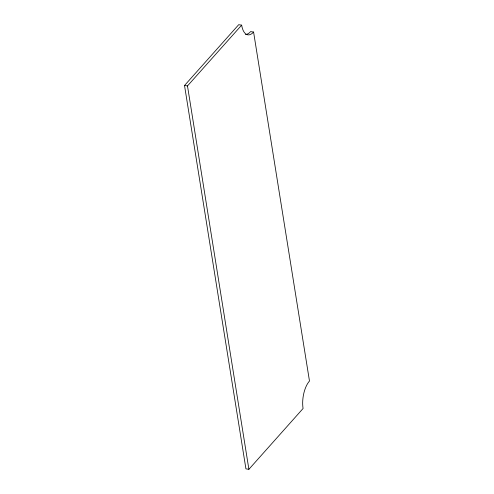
<?xml version="1.0" encoding="UTF-8"?>
<svg xmlns="http://www.w3.org/2000/svg" width="494" height="494" viewBox="0 0 494 494"><rect width="100%" height="100%" fill="white"/><g stroke="black" fill="none" stroke-linecap="round" stroke-linejoin="round"><path stroke-width="0.74" d="M184.521 85.493L238.695 24.7L241.659 25.138A20.205 9.201 -81.6 0 0 253.583 32.048L309.479 381.035A20.205 9.201 -81.6 0 0 303.069 408.507L248.89 469.3L245.926 468.862L184.521 85.493L187.485 85.931L241.659 25.138M253.583 32.048L250.612 31.604A20.205 9.201 -81.6 0 1 245.425 34.444M187.485 85.931L248.89 469.3"/></g></svg>
